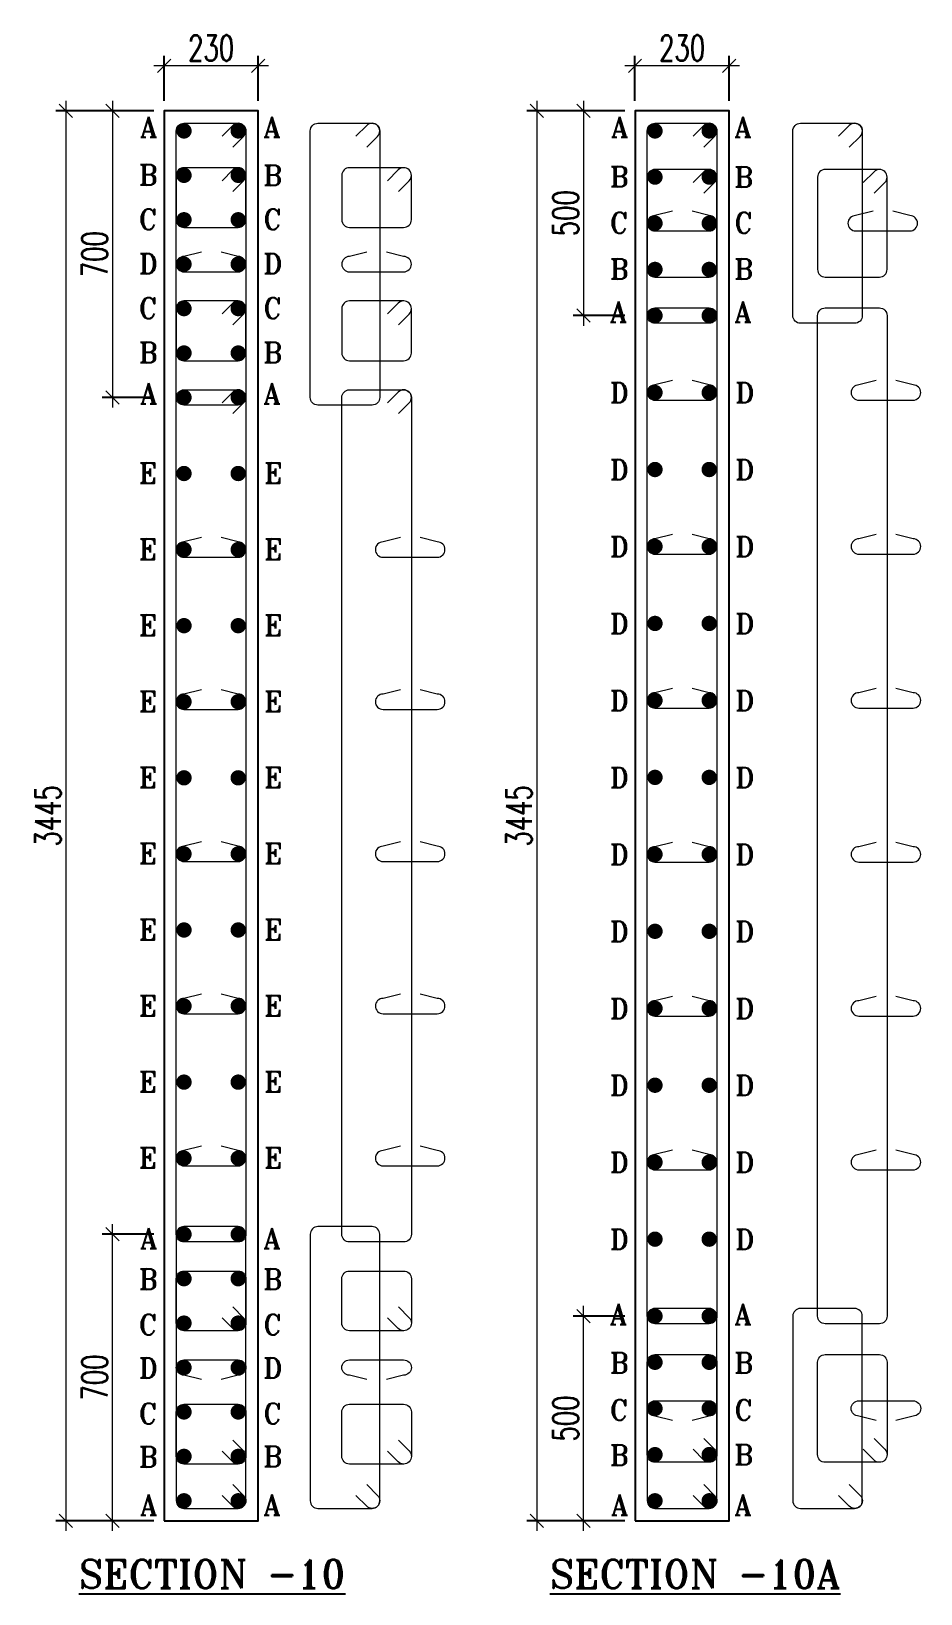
# Model space of a CAD drawing. Header units: millimetres. Extents: x 1363246 to 1691641, y -112430 to 78417.
# Drawn here: x 1575563 to 1584257, y -112410 to -97137 of the extents above; entities that cross this region are included whole.
import ezdxf

# ---------------------------------------------------------------- set-up
doc = ezdxf.new("R2010")
doc.units = ezdxf.units.MM
doc.header["$LTSCALE"] = 500
doc.header["$MEASUREMENT"] = 0
doc.header["$PDMODE"] = 34
doc.layers.get('Defpoints').update_dxf_attribs({"lineweight": 0})
doc.layers.add('DIAMENTION', color=1, linetype='Continuous', lineweight=0)
doc.layers.add('STEEL', color=7, linetype='Continuous', lineweight=20)
for name, color, linetype in [('Reinf', 4, 'Continuous'), ('S-TEXT', 3, 'Continuous'), ('TOWER AREA COLUMN.', 6, 'Continuous')]:
    doc.layers.add(name, color=color, linetype=linetype)
doc.styles.add('2MM', font='romans.shx', dxfattribs={"width": 0.7})
doc.styles.add('ROMANT', font='romant__.ttf', dxfattribs={"width": 0.9, "height": 600})
doc.dimstyles.new('SHUIB', dxfattribs={"dimtxt": 200, "dimasz": 180, "dimexe": 100, "dimexo": 250, "dimgap": 50, "dimtad": 2, "dimdec": 0, "dimzin": 1, "dimdsep": 46, "dimtxsty": '2MM', "dimblk": 'OBLIQUE', "dimcen": 0, "dimdle": 100, "dimclrd": 1, "dimclre": 1, "dimclrt": 3, "dimadec": 0, "dimazin": 0, "dimtfac": 1, "dimtdec": 0, "dimtix": 1, "dimtmove": 2, "dimatfit": 3, "dimfxl": 0, "dimtolj": 1, "dimlwd": -1, "dimarcsym": 0})

# ---------------------------------------------------------------- blocks, each defined once
blk = doc.blocks.new('_Oblique')
at = {"color": 0, "linetype": 'ByBlock', "lineweight": -2}
blk.add_line((-0.5, -0.5), (0.5, 0.5), dxfattribs=at)
blk = doc.blocks.new('*D139')
at = {"layer": 'Defpoints', "color": 0, "ltscale": 100, "transparency": 16777216}
for p in [(1576861, -97476), (1576861, -97916), (1577781, -97916)]:
    blk.add_point(p, dxfattribs=at)
at = {"layer": 'DIAMENTION', "color": 1, "lineweight": -2, "ltscale": 100, "transparency": 16777216}
for p, q in [((1576861, -97816), (1576861, -97376)), ((1577781, -97816), (1577781, -97376))]:
    blk.add_line(p, q, dxfattribs=at)
at = {"layer": 'DIAMENTION', "color": 1, "ltscale": 100, "transparency": 16777216}
blk.add_line((1577881, -97476), (1576761, -97476), dxfattribs=at)
at = {"layer": 'DIAMENTION', "color": 1, "ltscale": 100, "transparency": 16777216, "xscale": 130, "yscale": 130, "zscale": 130, "rotation": 180}
blk.add_blockref('_Oblique', (1576861, -97476), dxfattribs=at)
at = {"layer": 'DIAMENTION', "color": 1, "ltscale": 100, "transparency": 16777216, "xscale": 130, "yscale": 130, "zscale": 130}
blk.add_blockref('_Oblique', (1577781, -97476), dxfattribs=at)
at = {"layer": 'DIAMENTION', "color": 3, "ltscale": 100, "transparency": 16777216, "insert": (1577321, -97301), "char_height": 250, "attachment_point": 5, "style": '2MM'}
blk.add_mtext('\\A1;230', dxfattribs=at)
blk = doc.blocks.new('*D140')
at = {"layer": 'Defpoints', "color": 0, "ltscale": 100, "transparency": 16777216}
for p in [(1576861, -97916), (1575902, -111696), (1576861, -111696)]:
    blk.add_point(p, dxfattribs=at)
at = {"layer": 'DIAMENTION', "color": 1, "ltscale": 100, "transparency": 16777216}
blk.add_line((1575902, -97816), (1575902, -111796), dxfattribs=at)
at = {"layer": 'DIAMENTION', "color": 1, "lineweight": -2, "ltscale": 100, "transparency": 16777216}
for p, q in [((1576761, -97916), (1575802, -97916)), ((1576761, -111696), (1575802, -111696))]:
    blk.add_line(p, q, dxfattribs=at)
at = {"layer": 'DIAMENTION', "color": 1, "ltscale": 100, "transparency": 16777216, "xscale": 130, "yscale": 130, "zscale": 130}
for p, rotation in [((1575902, -97916), 90), ((1575902, -111696), 270)]:
    blk.add_blockref('_Oblique', p, dxfattribs=dict(at, rotation=rotation))
at = {"layer": 'DIAMENTION', "color": 3, "ltscale": 100, "transparency": 16777216, "insert": (1575727, -104806), "char_height": 250, "attachment_point": 5, "rotation": 90, "style": '2MM'}
blk.add_mtext('\\A1;3445', dxfattribs=at)
blk = doc.blocks.new('*D194')
at = {"layer": 'Defpoints', "color": 0, "ltscale": 100, "transparency": 16777216}
for p in [(1576861, -97916), (1576357, -100716), (1576861, -100716)]:
    blk.add_point(p, dxfattribs=at)
at = {"layer": 'DIAMENTION', "color": 1, "ltscale": 100, "transparency": 16777216}
blk.add_line((1576357, -97816), (1576357, -100816), dxfattribs=at)
at = {"layer": 'DIAMENTION', "color": 1, "lineweight": -2, "ltscale": 100, "transparency": 16777216}
for p, q in [((1576761, -97916), (1576257, -97916)), ((1576761, -100716), (1576257, -100716))]:
    blk.add_line(p, q, dxfattribs=at)
at = {"layer": 'DIAMENTION', "color": 1, "ltscale": 100, "transparency": 16777216, "xscale": 130, "yscale": 130, "zscale": 130}
for p, rotation in [((1576357, -97916), 90), ((1576357, -100716), 270)]:
    blk.add_blockref('_Oblique', p, dxfattribs=dict(at, rotation=rotation))
at = {"layer": 'DIAMENTION', "color": 3, "ltscale": 100, "transparency": 16777216, "insert": (1576182, -99316), "char_height": 250, "attachment_point": 5, "rotation": 90, "style": '2MM'}
blk.add_mtext('\\A1;700', dxfattribs=at)
blk = doc.blocks.new('*D196')
at = {"layer": 'Defpoints', "color": 0, "ltscale": 100, "transparency": 16777216}
for p in [(1581464, -97476), (1581464, -97916), (1582384, -97916)]:
    blk.add_point(p, dxfattribs=at)
at = {"layer": 'DIAMENTION', "color": 1, "lineweight": -2, "ltscale": 100, "transparency": 16777216}
for p, q in [((1581464, -97816), (1581464, -97376)), ((1582384, -97816), (1582384, -97376))]:
    blk.add_line(p, q, dxfattribs=at)
at = {"layer": 'DIAMENTION', "color": 1, "ltscale": 100, "transparency": 16777216}
blk.add_line((1582484, -97476), (1581364, -97476), dxfattribs=at)
at = {"layer": 'DIAMENTION', "color": 1, "ltscale": 100, "transparency": 16777216, "xscale": 130, "yscale": 130, "zscale": 130, "rotation": 180}
blk.add_blockref('_Oblique', (1581464, -97476), dxfattribs=at)
at = {"layer": 'DIAMENTION', "color": 1, "ltscale": 100, "transparency": 16777216, "xscale": 130, "yscale": 130, "zscale": 130}
blk.add_blockref('_Oblique', (1582384, -97476), dxfattribs=at)
at = {"layer": 'DIAMENTION', "color": 3, "ltscale": 100, "transparency": 16777216, "insert": (1581924, -97301), "char_height": 250, "attachment_point": 5, "style": '2MM'}
blk.add_mtext('\\A1;230', dxfattribs=at)
blk = doc.blocks.new('*D197')
at = {"layer": 'Defpoints', "color": 0, "ltscale": 100, "transparency": 16777216}
for p in [(1581464, -97916), (1580506, -111696), (1581464, -111696)]:
    blk.add_point(p, dxfattribs=at)
at = {"layer": 'DIAMENTION', "color": 1, "ltscale": 100, "transparency": 16777216}
blk.add_line((1580506, -97816), (1580506, -111796), dxfattribs=at)
at = {"layer": 'DIAMENTION', "color": 1, "lineweight": -2, "ltscale": 100, "transparency": 16777216}
for p, q in [((1581364, -97916), (1580406, -97916)), ((1581364, -111696), (1580406, -111696))]:
    blk.add_line(p, q, dxfattribs=at)
at = {"layer": 'DIAMENTION', "color": 1, "ltscale": 100, "transparency": 16777216, "xscale": 130, "yscale": 130, "zscale": 130}
for p, rotation in [((1580506, -97916), 90), ((1580506, -111696), 270)]:
    blk.add_blockref('_Oblique', p, dxfattribs=dict(at, rotation=rotation))
at = {"layer": 'DIAMENTION', "color": 3, "ltscale": 100, "transparency": 16777216, "insert": (1580331, -104806), "char_height": 250, "attachment_point": 5, "rotation": 90, "style": '2MM'}
blk.add_mtext('\\A1;3445', dxfattribs=at)
blk = doc.blocks.new('*D195')
at = {"layer": 'Defpoints', "color": 0, "ltscale": 100, "transparency": 16777216}
for p in [(1581464, -97916), (1580961, -99916), (1581464, -99916)]:
    blk.add_point(p, dxfattribs=at)
at = {"layer": 'DIAMENTION', "color": 1, "ltscale": 100, "transparency": 16777216}
blk.add_line((1580961, -97816), (1580961, -100016), dxfattribs=at)
at = {"layer": 'DIAMENTION', "color": 1, "lineweight": -2, "ltscale": 100, "transparency": 16777216}
for p, q in [((1581364, -97916), (1580861, -97916)), ((1581364, -99916), (1580861, -99916))]:
    blk.add_line(p, q, dxfattribs=at)
at = {"layer": 'DIAMENTION', "color": 1, "ltscale": 100, "transparency": 16777216, "xscale": 130, "yscale": 130, "zscale": 130}
for p, rotation in [((1580961, -97916), 90), ((1580961, -99916), 270)]:
    blk.add_blockref('_Oblique', p, dxfattribs=dict(at, rotation=rotation))
at = {"layer": 'DIAMENTION', "color": 3, "ltscale": 100, "transparency": 16777216, "insert": (1580786, -98916), "char_height": 250, "attachment_point": 5, "rotation": 90, "style": '2MM'}
blk.add_mtext('\\A1;500', dxfattribs=at)
blk = doc.blocks.new('*D222')
at = {"layer": 'Defpoints', "color": 0, "ltscale": 100, "transparency": 16777216}
for p in [(1576357, -108896), (1576861, -108896), (1576861, -111696)]:
    blk.add_point(p, dxfattribs=at)
at = {"layer": 'DIAMENTION', "color": 1, "ltscale": 100, "transparency": 16777216}
blk.add_line((1576357, -111796), (1576357, -108796), dxfattribs=at)
at = {"layer": 'DIAMENTION', "color": 1, "lineweight": -2, "ltscale": 100, "transparency": 16777216}
for p, q in [((1576761, -108896), (1576257, -108896)), ((1576761, -111696), (1576257, -111696))]:
    blk.add_line(p, q, dxfattribs=at)
at = {"layer": 'DIAMENTION', "color": 1, "ltscale": 100, "transparency": 16777216, "xscale": 130, "yscale": 130, "zscale": 130}
for p, rotation in [((1576357, -108896), 90), ((1576357, -111696), 270)]:
    blk.add_blockref('_Oblique', p, dxfattribs=dict(at, rotation=rotation))
at = {"layer": 'DIAMENTION', "color": 3, "ltscale": 100, "transparency": 16777216, "insert": (1576182, -110296), "char_height": 250, "attachment_point": 5, "rotation": 90, "style": '2MM'}
blk.add_mtext('\\A1;700', dxfattribs=at)
blk = doc.blocks.new('*D223')
at = {"layer": 'Defpoints', "color": 0, "ltscale": 100, "transparency": 16777216}
for p in [(1580961, -109696), (1581464, -109696), (1581464, -111696)]:
    blk.add_point(p, dxfattribs=at)
at = {"layer": 'DIAMENTION', "color": 1, "ltscale": 100, "transparency": 16777216}
blk.add_line((1580961, -111796), (1580961, -109596), dxfattribs=at)
at = {"layer": 'DIAMENTION', "color": 1, "lineweight": -2, "ltscale": 100, "transparency": 16777216}
for p, q in [((1581364, -109696), (1580861, -109696)), ((1581364, -111696), (1580861, -111696))]:
    blk.add_line(p, q, dxfattribs=at)
at = {"layer": 'DIAMENTION', "color": 1, "ltscale": 100, "transparency": 16777216, "xscale": 130, "yscale": 130, "zscale": 130}
for p, rotation in [((1580961, -109696), 90), ((1580961, -111696), 270)]:
    blk.add_blockref('_Oblique', p, dxfattribs=dict(at, rotation=rotation))
at = {"layer": 'DIAMENTION', "color": 3, "ltscale": 100, "transparency": 16777216, "insert": (1580786, -110696), "char_height": 250, "attachment_point": 5, "rotation": 90, "style": '2MM'}
blk.add_mtext('\\A1;500', dxfattribs=at)

msp = doc.modelspace()

# ---------------------------------------------------------------- linework, layer by layer
at = {"layer": 'Reinf', "color": 4, "linetype": 'ByBlock', "const_width": 75}
for points in [[(1577055.9, -98148.6, -1), (1577055.9, -98073.6, -1)], [(1577585.9, -98148.6, 1), (1577585.9, -98073.6, 1)], [(1581659.5, -98148.6, -1), (1581659.5, -98073.6, -1)], [(1582189.5, -98148.6, 1), (1582189.5, -98073.6, 1)], [(1577055.9, -98582.7, -1), (1577055.9, -98507.7, -1)], [(1577585.9, -98582.7, 1), (1577585.9, -98507.7, 1)], [(1581659.5, -98599.8, -1), (1581659.5, -98524.8, -1)], [(1582189.5, -98599.8, 1), (1582189.5, -98524.8, 1)], [(1577055.9, -99016.9, -1), (1577055.9, -98941.9, -1)], [(1577585.9, -99016.9, 1), (1577585.9, -98941.9, 1)], [(1581659.5, -99051.1, -1), (1581659.5, -98976.1, -1)], [(1582189.5, -99051.1, 1), (1582189.5, -98976.1, 1)], [(1577055.9, -99451.1, -1), (1577055.9, -99376.1, -1)], [(1577585.9, -99451.1, 1), (1577585.9, -99376.1, 1)], [(1581659.5, -99502.3, -1), (1581659.5, -99427.3, -1)], [(1582189.5, -99502.3, 1), (1582189.5, -99427.3, 1)], [(1577055.9, -99885.2, -1), (1577055.9, -99810.2, -1)], [(1577585.9, -99885.2, 1), (1577585.9, -99810.2, 1)], [(1581659.5, -99953.6, -1), (1581659.5, -99878.6, -1)], [(1582189.5, -99953.6, 1), (1582189.5, -99878.6, 1)], [(1577055.9, -100319.4, -1), (1577055.9, -100244.4, -1)], [(1577585.9, -100319.4, 1), (1577585.9, -100244.4, 1)], [(1577055.9, -100753.6, -1), (1577055.9, -100678.6, -1)], [(1577585.9, -100753.6, 1), (1577585.9, -100678.6, 1)], [(1581659.5, -100705.9, -1), (1581659.5, -100630.9, -1)], [(1582189.5, -100705.9, 1), (1582189.5, -100630.9, 1)], [(1577055.9, -101497.2, -1), (1577055.9, -101422.2, -1)], [(1577585.9, -101497.2, 1), (1577585.9, -101422.2, 1)], [(1581659.5, -101458.2, -1), (1581659.5, -101383.2, -1)], [(1582189.5, -101458.2, 1), (1582189.5, -101383.2, 1)], [(1577055.9, -102240.8, -1), (1577055.9, -102165.8, -1)], [(1577585.9, -102240.8, 1), (1577585.9, -102165.8, 1)], [(1581659.5, -102210.5, -1), (1581659.5, -102135.5, -1)], [(1582189.5, -102210.5, 1), (1582189.5, -102135.5, 1)], [(1577055.9, -102984.5, -1), (1577055.9, -102909.5, -1)], [(1577585.9, -102984.5, 1), (1577585.9, -102909.5, 1)], [(1581659.5, -102962.8, -1), (1581659.5, -102887.8, -1)], [(1582189.5, -102962.8, 1), (1582189.5, -102887.8, 1)], [(1577055.9, -103728.1, -1), (1577055.9, -103653.1, -1)], [(1577585.9, -103728.1, 1), (1577585.9, -103653.1, 1)], [(1581659.5, -103715.1, -1), (1581659.5, -103640.1, -1)], [(1582189.5, -103715.1, 1), (1582189.5, -103640.1, 1)], [(1577055.9, -104471.8, -1), (1577055.9, -104396.8, -1)], [(1577585.9, -104471.8, 1), (1577585.9, -104396.8, 1)], [(1581659.5, -104467.4, -1), (1581659.5, -104392.4, -1)], [(1582189.5, -104467.4, 1), (1582189.5, -104392.4, 1)], [(1577055.9, -105215.4, -1), (1577055.9, -105140.4, -1)], [(1577585.9, -105215.4, 1), (1577585.9, -105140.4, 1)], [(1581659.5, -105219.7, -1), (1581659.5, -105144.7, -1)], [(1582189.5, -105219.7, 1), (1582189.5, -105144.7, 1)], [(1577055.9, -105959, -1), (1577055.9, -105884, -1)], [(1577585.9, -105959, 1), (1577585.9, -105884, 1)], [(1581659.5, -105972, -1), (1581659.5, -105897, -1)], [(1582189.5, -105972, 1), (1582189.5, -105897, 1)], [(1577055.9, -106702.7, -1), (1577055.9, -106627.7, -1)], [(1577585.9, -106702.7, 1), (1577585.9, -106627.7, 1)], [(1581659.5, -106725.6, -1), (1581659.5, -106650.6, -1)], [(1582189.5, -106725.6, 1), (1582189.5, -106650.6, 1)], [(1577055.9, -107446.3, -1), (1577055.9, -107371.3, -1)], [(1577585.9, -107446.3, 1), (1577585.9, -107371.3, 1)], [(1581659.5, -107476.7, -1), (1581659.5, -107401.7, -1)], [(1582189.5, -107476.7, 1), (1582189.5, -107401.7, 1)], [(1577055.9, -108189.9, -1), (1577055.9, -108114.9, -1)], [(1577585.9, -108189.9, 1), (1577585.9, -108114.9, 1)], [(1581659.5, -108229, -1), (1581659.5, -108154, -1)], [(1582189.5, -108229, 1), (1582189.5, -108154, 1)], [(1577055.9, -108858.6, 1), (1577055.9, -108933.6, 1)], [(1577585.9, -108858.6, -1), (1577585.9, -108933.6, -1)], [(1581659.5, -108981.3, -1), (1581659.5, -108906.3, -1)], [(1582189.5, -108981.3, 1), (1582189.5, -108906.3, 1)], [(1577055.9, -109292.7, 1), (1577055.9, -109367.7, 1)], [(1577585.9, -109292.7, -1), (1577585.9, -109367.7, -1)], [(1581659.5, -109658.6, 1), (1581659.5, -109733.6, 1)], [(1582189.5, -109658.6, -1), (1582189.5, -109733.6, -1)], [(1577055.9, -109726.9, 1), (1577055.9, -109801.9, 1)], [(1577585.9, -109726.9, -1), (1577585.9, -109801.9, -1)], [(1581659.5, -110109.8, 1), (1581659.5, -110184.8, 1)], [(1582189.5, -110109.8, -1), (1582189.5, -110184.8, -1)], [(1577055.9, -110161.1, 1), (1577055.9, -110236.1, 1)], [(1577585.9, -110161.1, -1), (1577585.9, -110236.1, -1)], [(1577055.9, -110595.2, 1), (1577055.9, -110670.2, 1)], [(1577585.9, -110595.2, -1), (1577585.9, -110670.2, -1)], [(1581659.5, -110561.1, 1), (1581659.5, -110636.1, 1)], [(1582189.5, -110561.1, -1), (1582189.5, -110636.1, -1)], [(1577055.9, -111029.4, 1), (1577055.9, -111104.4, 1)], [(1577585.9, -111029.4, -1), (1577585.9, -111104.4, -1)], [(1581659.5, -111012.3, 1), (1581659.5, -111087.3, 1)], [(1582189.5, -111012.3, -1), (1582189.5, -111087.3, -1)], [(1577055.9, -111463.6, 1), (1577055.9, -111538.6, 1)], [(1577585.9, -111463.6, -1), (1577585.9, -111538.6, -1)], [(1581659.5, -111463.6, 1), (1581659.5, -111538.6, 1)], [(1582189.5, -111463.6, -1), (1582189.5, -111538.6, -1)]]:
    msp.add_lwpolyline(points, format="xyb", close=True, dxfattribs=at)
at = {"layer": 'STEEL', "color": 4, "linetype": 'ByBlock'}
for points in [[(1577055.9, -98036.1), (1577585.9, -98036.1, -0.4142136), (1577660.9, -98111.1), (1577660.9, -100716.1, -0.4142136), (1577585.9, -100791.1), (1577055.9, -100791.1, -0.4142136), (1576980.9, -100716.1), (1576980.9, -98111.1, -0.4142136)], [(1578364.7, -98036.1), (1578894.7, -98036.1, -0.4142136), (1578969.7, -98111.1), (1578969.7, -100716.1, -0.4142136), (1578894.7, -100791.1), (1578364.7, -100791.1, -0.4142136), (1578289.7, -100716.1), (1578289.7, -98111.1, -0.4142136)], [(1581659.5, -98036.1), (1582189.5, -98036.1, -0.4142136), (1582264.5, -98111.1), (1582264.5, -99916.1, -0.4142136), (1582189.5, -99991.1), (1581659.5, -99991.1, -0.4142136), (1581584.5, -99916.1), (1581584.5, -98111.1, -0.4142136)], [(1583081, -98036.1), (1583611, -98036.1, -0.4142136), (1583686, -98111.1), (1583686, -99916.1, -0.4142136), (1583611, -99991.1), (1583081, -99991.1, -0.4142136), (1583006, -99916.1), (1583006, -98111.1, -0.4142136)], [(1577055.9, -99054.4), (1577585.9, -99054.4, 0.4142136), (1577660.9, -98979.4), (1577660.9, -98545.2, 0.4142136), (1577585.9, -98470.2), (1577055.9, -98470.2, 0.4142136), (1576980.9, -98545.2), (1576980.9, -98979.4, 0.4142136)], [(1578673, -99054.4), (1579203, -99054.4, 0.4142136), (1579278, -98979.4), (1579278, -98545.2, 0.4142136), (1579203, -98470.2), (1578673, -98470.2, 0.4142136), (1578598, -98545.2), (1578598, -98979.4, 0.4142136)], [(1581659.5, -99539.8), (1582189.5, -99539.8, 0.4142136), (1582264.5, -99464.8), (1582264.5, -98562.3, 0.4142136), (1582189.5, -98487.3), (1581659.5, -98487.3, 0.4142136), (1581584.5, -98562.3), (1581584.5, -99464.8, 0.4142136)], [(1583323.3, -99539.8), (1583853.3, -99539.8, 0.4142136), (1583928.3, -99464.8), (1583928.3, -98562.3, 0.4142136), (1583853.3, -98487.3), (1583323.3, -98487.3, 0.4142136), (1583248.3, -98562.3), (1583248.3, -99464.8, 0.4142136)], [(1577055.9, -100356.9), (1577585.9, -100356.9, 0.4142136), (1577660.9, -100281.9), (1577660.9, -99847.7, 0.4142136), (1577585.9, -99772.7), (1577055.9, -99772.7, 0.4142136), (1576980.9, -99847.7), (1576980.9, -100281.9, 0.4142136)], [(1578673, -100356.9), (1579203, -100356.9, 0.4142136), (1579278, -100281.9), (1579278, -99847.7, 0.4142136), (1579203, -99772.7), (1578673, -99772.7, 0.4142136), (1578598, -99847.7), (1578598, -100281.9, 0.4142136)], [(1581659.5, -99841.1), (1582189.5, -99841.1, -0.4142136), (1582264.5, -99916.1), (1582264.5, -109696.1, -0.4142136), (1582189.5, -109771.1), (1581659.5, -109771.1, -0.4142136), (1581584.5, -109696.1), (1581584.5, -99916.1, -0.4142136)], [(1583323.3, -99841.1), (1583853.3, -99841.1, -0.4142136), (1583928.3, -99916.1), (1583928.3, -109696.1, -0.4142136), (1583853.3, -109771.1), (1583323.3, -109771.1, -0.4142136), (1583248.3, -109696.1), (1583248.3, -99916.1, -0.4142136)], [(1577055.9, -100641.1), (1577585.9, -100641.1, -0.4142136), (1577660.9, -100716.1), (1577660.9, -108896.1, -0.4142136), (1577585.9, -108971.1), (1577055.9, -108971.1, -0.4142136), (1576980.9, -108896.1), (1576980.9, -100716.1, -0.4142136)], [(1578673, -100641.1), (1579203, -100641.1, -0.4142136), (1579278, -100716.1), (1579278, -108896.1, -0.4142136), (1579203, -108971.1), (1578673, -108971.1, -0.4142136), (1578598, -108896.1), (1578598, -100716.1, -0.4142136)], [(1577055.9, -111576.1), (1577585.9, -111576.1, 0.4142136), (1577660.9, -111501.1), (1577660.9, -108896.1, 0.4142136), (1577585.9, -108821.1), (1577055.9, -108821.1, 0.4142136), (1576980.9, -108896.1), (1576980.9, -111501.1, 0.4142136)], [(1578364.7, -111576.1), (1578894.7, -111576.1, 0.4142136), (1578969.7, -111501.1), (1578969.7, -108896.1, 0.4142136), (1578894.7, -108821.1), (1578364.7, -108821.1, 0.4142136), (1578289.7, -108896.1), (1578289.7, -111501.1, 0.4142136)], [(1577055.9, -109255.2), (1577585.9, -109255.2, -0.4142136), (1577660.9, -109330.2), (1577660.9, -109764.4, -0.4142136), (1577585.9, -109839.4), (1577055.9, -109839.4, -0.4142136), (1576980.9, -109764.4), (1576980.9, -109330.2, -0.4142136)], [(1578673, -109255.2), (1579203, -109255.2, -0.4142136), (1579278, -109330.2), (1579278, -109764.4, -0.4142136), (1579203, -109839.4), (1578673, -109839.4, -0.4142136), (1578598, -109764.4), (1578598, -109330.2, -0.4142136)], [(1581659.5, -111576.1), (1582189.5, -111576.1, 0.4142136), (1582264.5, -111501.1), (1582264.5, -109696.1, 0.4142136), (1582189.5, -109621.1), (1581659.5, -109621.1, 0.4142136), (1581584.5, -109696.1), (1581584.5, -111501.1, 0.4142136)], [(1583081, -111576.1), (1583611, -111576.1, 0.4142136), (1583686, -111501.1), (1583686, -109696.1, 0.4142136), (1583611, -109621.1), (1583081, -109621.1, 0.4142136), (1583006, -109696.1), (1583006, -111501.1, 0.4142136)], [(1581659.5, -110072.3), (1582189.5, -110072.3, -0.4142136), (1582264.5, -110147.3), (1582264.5, -111049.8, -0.4142136), (1582189.5, -111124.8), (1581659.5, -111124.8, -0.4142136), (1581584.5, -111049.8), (1581584.5, -110147.3, -0.4142136)], [(1583323.3, -110072.3), (1583853.3, -110072.3, -0.4142136), (1583928.3, -110147.3), (1583928.3, -111049.8, -0.4142136), (1583853.3, -111124.8), (1583323.3, -111124.8, -0.4142136), (1583248.3, -111049.8), (1583248.3, -110147.3, -0.4142136)], [(1577055.9, -110557.7), (1577585.9, -110557.7, -0.4142136), (1577660.9, -110632.7), (1577660.9, -111066.9, -0.4142136), (1577585.9, -111141.9), (1577055.9, -111141.9, -0.4142136), (1576980.9, -111066.9), (1576980.9, -110632.7, -0.4142136)], [(1578673, -110557.7), (1579203, -110557.7, -0.4142136), (1579278, -110632.7), (1579278, -111066.9, -0.4142136), (1579203, -111141.9), (1578673, -111141.9, -0.4142136), (1578598, -111066.9), (1578598, -110632.7, -0.4142136)]]:
    msp.add_lwpolyline(points, format="xyb", close=True, dxfattribs=at)
for points in [[(1577533.8, -98269.3), (1577639.1, -98164.1, 0.4142136), (1577639.1, -98058), (1577639.1, -98058, 0.4142136), (1577533, -98058), (1577427.8, -98163.3)], [(1578842.6, -98269.3), (1578947.8, -98164.1, 0.4142136), (1578947.8, -98058), (1578947.8, -98058, 0.4142136), (1578841.8, -98058), (1578736.6, -98163.3)], [(1582137.4, -98269.3), (1582242.6, -98164.1, 0.4142136), (1582242.6, -98058), (1582242.6, -98058, 0.4142136), (1582136.6, -98058), (1582031.4, -98163.3)], [(1583558.9, -98269.3), (1583664.1, -98164.1, 0.4142136), (1583664.1, -98058), (1583664.1, -98058, 0.4142136), (1583558.1, -98058), (1583452.9, -98163.3)], [(1577533.8, -98703.5), (1577639.1, -98598.3, 0.4142136), (1577639.1, -98492.2), (1577639.1, -98492.2, 0.4142136), (1577533, -98492.2), (1577427.8, -98597.4)], [(1579150.9, -98703.5), (1579256.1, -98598.3, 0.4142136), (1579256.1, -98492.2), (1579256.1, -98492.2, 0.4142136), (1579150.1, -98492.2), (1579044.9, -98597.4)], [(1582137.4, -98720.6), (1582242.6, -98615.4, 0.4142136), (1582242.6, -98509.3), (1582242.6, -98509.3, 0.4142136), (1582136.6, -98509.3), (1582031.4, -98614.5)], [(1583801.2, -98720.6), (1583906.4, -98615.4, 0.4142136), (1583906.4, -98509.3), (1583906.4, -98509.3, 0.4142136), (1583800.4, -98509.3), (1583695.2, -98614.5)], [(1581829.8, -98896.4), (1581659.5, -98938.6, 0.4142136), (1581584.5, -99013.6), (1581584.5, -99013.6, 0.4142136), (1581659.5, -99088.6), (1582189.5, -99088.6, 0.4142136), (1582264.5, -99013.6), (1582264.5, -99013.6, 0.4142136), (1582189.5, -98938.6), (1582022.2, -98896.4)], [(1583790.8, -98896.4), (1583620.5, -98938.6, 0.4142136), (1583545.5, -99013.6), (1583545.5, -99013.6, 0.4142136), (1583620.5, -99088.6), (1584150.5, -99088.6, 0.4142136), (1584225.5, -99013.6), (1584225.5, -99013.6, 0.4142136), (1584150.5, -98938.6), (1583983.2, -98896.4)], [(1577226.2, -99296.4), (1577055.9, -99338.6, 0.4142136), (1576980.9, -99413.6), (1576980.9, -99413.6, 0.4142136), (1577055.9, -99488.6), (1577585.9, -99488.6, 0.4142136), (1577660.9, -99413.6), (1577660.9, -99413.6, 0.4142136), (1577585.9, -99338.6), (1577418.6, -99296.4)], [(1578843.2, -99296.4), (1578673, -99338.6, 0.4142136), (1578598, -99413.6), (1578598, -99413.6, 0.4142136), (1578673, -99488.6), (1579203, -99488.6, 0.4142136), (1579278, -99413.6), (1579278, -99413.6, 0.4142136), (1579203, -99338.6), (1579035.7, -99296.4)], [(1577533.8, -100006), (1577639.1, -99900.8, 0.4142136), (1577639.1, -99794.7), (1577639.1, -99794.7, 0.4142136), (1577533, -99794.7), (1577427.8, -99899.9)], [(1579150.9, -100006), (1579256.1, -99900.8, 0.4142136), (1579256.1, -99794.7), (1579256.1, -99794.7, 0.4142136), (1579150.1, -99794.7), (1579044.9, -99899.9)], [(1577533.8, -100874.3), (1577639.1, -100769.1, 0.4142136), (1577639.1, -100663), (1577639.1, -100663, 0.4142136), (1577533, -100663), (1577427.8, -100768.3)], [(1579150.9, -100874.3), (1579256.1, -100769.1, 0.4142136), (1579256.1, -100663), (1579256.1, -100663, 0.4142136), (1579150.1, -100663), (1579044.9, -100768.3)], [(1581829.8, -100551.2), (1581659.5, -100593.4, 0.4142136), (1581584.5, -100668.4), (1581584.5, -100668.4, 0.4142136), (1581659.5, -100743.4), (1582189.5, -100743.4, 0.4142136), (1582264.5, -100668.4), (1582264.5, -100668.4, 0.4142136), (1582189.5, -100593.4), (1582022.2, -100551.2)], [(1583822.3, -100551.2), (1583652, -100593.4, 0.4142136), (1583577, -100668.4), (1583577, -100668.4, 0.4142136), (1583652, -100743.4), (1584182, -100743.4, 0.4142136), (1584257, -100668.4), (1584257, -100668.4, 0.4142136), (1584182, -100593.4), (1584014.7, -100551.2)], [(1577226.2, -102086.1), (1577055.9, -102128.3, 0.4142136), (1576980.9, -102203.3), (1576980.9, -102203.3, 0.4142136), (1577055.9, -102278.3), (1577585.9, -102278.3, 0.4142136), (1577660.9, -102203.3), (1577660.9, -102203.3, 0.4142136), (1577585.9, -102128.3), (1577418.6, -102086.1)], [(1579172, -102086.1), (1579001.7, -102128.3, 0.4142136), (1578926.7, -102203.3), (1578926.7, -102203.3, 0.4142136), (1579001.7, -102278.3), (1579531.7, -102278.3, 0.4142136), (1579606.7, -102203.3), (1579606.7, -102203.3, 0.4142136), (1579531.7, -102128.3), (1579364.4, -102086.1)], [(1581829.8, -102055.8), (1581659.5, -102098, 0.4142136), (1581584.5, -102173), (1581584.5, -102173, 0.4142136), (1581659.5, -102248), (1582189.5, -102248, 0.4142136), (1582264.5, -102173), (1582264.5, -102173, 0.4142136), (1582189.5, -102098), (1582022.2, -102055.8)], [(1583822.3, -102055.8), (1583652, -102098, 0.4142136), (1583577, -102173), (1583577, -102173, 0.4142136), (1583652, -102248), (1584182, -102248, 0.4142136), (1584257, -102173), (1584257, -102173, 0.4142136), (1584182, -102098), (1584014.7, -102055.8)], [(1577226.2, -103573.4), (1577055.9, -103615.6, 0.4142136), (1576980.9, -103690.6), (1576980.9, -103690.6, 0.4142136), (1577055.9, -103765.6), (1577585.9, -103765.6, 0.4142136), (1577660.9, -103690.6), (1577660.9, -103690.6, 0.4142136), (1577585.9, -103615.6), (1577418.6, -103573.4)], [(1579172, -103573.4), (1579001.7, -103615.6, 0.4142136), (1578926.7, -103690.6), (1578926.7, -103690.6, 0.4142136), (1579001.7, -103765.6), (1579531.7, -103765.6, 0.4142136), (1579606.7, -103690.6), (1579606.7, -103690.6, 0.4142136), (1579531.7, -103615.6), (1579364.4, -103573.4)], [(1581829.8, -103560.4), (1581659.5, -103602.6, 0.4142136), (1581584.5, -103677.6), (1581584.5, -103677.6, 0.4142136), (1581659.5, -103752.6), (1582189.5, -103752.6, 0.4142136), (1582264.5, -103677.6), (1582264.5, -103677.6, 0.4142136), (1582189.5, -103602.6), (1582022.2, -103560.4)], [(1583822.3, -103560.4), (1583652, -103602.6, 0.4142136), (1583577, -103677.6), (1583577, -103677.6, 0.4142136), (1583652, -103752.6), (1584182, -103752.6, 0.4142136), (1584257, -103677.6), (1584257, -103677.6, 0.4142136), (1584182, -103602.6), (1584014.7, -103560.4)], [(1577226.2, -105060.7), (1577055.9, -105102.9, 0.4142136), (1576980.9, -105177.9), (1576980.9, -105177.9, 0.4142136), (1577055.9, -105252.9), (1577585.9, -105252.9, 0.4142136), (1577660.9, -105177.9), (1577660.9, -105177.9, 0.4142136), (1577585.9, -105102.9), (1577418.6, -105060.7)], [(1579172, -105060.7), (1579001.7, -105102.9, 0.4142136), (1578926.7, -105177.9), (1578926.7, -105177.9, 0.4142136), (1579001.7, -105252.9), (1579531.7, -105252.9, 0.4142136), (1579606.7, -105177.9), (1579606.7, -105177.9, 0.4142136), (1579531.7, -105102.9), (1579364.4, -105060.7)], [(1581829.8, -105065), (1581659.5, -105107.2, 0.4142136), (1581584.5, -105182.2), (1581584.5, -105182.2, 0.4142136), (1581659.5, -105257.2), (1582189.5, -105257.2, 0.4142136), (1582264.5, -105182.2), (1582264.5, -105182.2, 0.4142136), (1582189.5, -105107.2), (1582022.2, -105065)], [(1583822.3, -105065), (1583652, -105107.2, 0.4142136), (1583577, -105182.2), (1583577, -105182.2, 0.4142136), (1583652, -105257.2), (1584182, -105257.2, 0.4142136), (1584257, -105182.2), (1584257, -105182.2, 0.4142136), (1584182, -105107.2), (1584014.7, -105065)], [(1577226.2, -106548), (1577055.9, -106590.2, 0.4142136), (1576980.9, -106665.2), (1576980.9, -106665.2, 0.4142136), (1577055.9, -106740.2), (1577585.9, -106740.2, 0.4142136), (1577660.9, -106665.2), (1577660.9, -106665.2, 0.4142136), (1577585.9, -106590.2), (1577418.6, -106548)], [(1579172, -106548), (1579001.7, -106590.2, 0.4142136), (1578926.7, -106665.2), (1578926.7, -106665.2, 0.4142136), (1579001.7, -106740.2), (1579531.7, -106740.2, 0.4142136), (1579606.7, -106665.2), (1579606.7, -106665.2, 0.4142136), (1579531.7, -106590.2), (1579364.4, -106548)], [(1581829.8, -106570.9), (1581659.5, -106613.1, 0.4142136), (1581584.5, -106688.1), (1581584.5, -106688.1, 0.4142136), (1581659.5, -106763.1), (1582189.5, -106763.1, 0.4142136), (1582264.5, -106688.1), (1582264.5, -106688.1, 0.4142136), (1582189.5, -106613.1), (1582022.2, -106570.9)], [(1583822.3, -106570.9), (1583652, -106613.1, 0.4142136), (1583577, -106688.1), (1583577, -106688.1, 0.4142136), (1583652, -106763.1), (1584182, -106763.1, 0.4142136), (1584257, -106688.1), (1584257, -106688.1, 0.4142136), (1584182, -106613.1), (1584014.7, -106570.9)], [(1577226.2, -108035.2), (1577055.9, -108077.4, 0.4142136), (1576980.9, -108152.4), (1576980.9, -108152.4, 0.4142136), (1577055.9, -108227.4), (1577585.9, -108227.4, 0.4142136), (1577660.9, -108152.4), (1577660.9, -108152.4, 0.4142136), (1577585.9, -108077.4), (1577418.6, -108035.2)], [(1579172, -108035.2), (1579001.7, -108077.4, 0.4142136), (1578926.7, -108152.4), (1578926.7, -108152.4, 0.4142136), (1579001.7, -108227.4), (1579531.7, -108227.4, 0.4142136), (1579606.7, -108152.4), (1579606.7, -108152.4, 0.4142136), (1579531.7, -108077.4), (1579364.4, -108035.2)], [(1581829.8, -108074.2), (1581659.5, -108116.5, 0.4142136), (1581584.5, -108191.5), (1581584.5, -108191.5, 0.4142136), (1581659.5, -108266.5), (1582189.5, -108266.5, 0.4142136), (1582264.5, -108191.5), (1582264.5, -108191.5, 0.4142136), (1582189.5, -108116.5), (1582022.2, -108074.2)], [(1583822.3, -108074.2), (1583652, -108116.5, 0.4142136), (1583577, -108191.5), (1583577, -108191.5, 0.4142136), (1583652, -108266.5), (1584182, -108266.5, 0.4142136), (1584257, -108191.5), (1584257, -108191.5, 0.4142136), (1584182, -108116.5), (1584014.7, -108074.2)], [(1577533.8, -109606.2), (1577639.1, -109711.4, -0.4142136), (1577639.1, -109817.4), (1577639.1, -109817.4, -0.4142136), (1577533, -109817.4), (1577427.8, -109712.2)], [(1579150.9, -109606.2), (1579256.1, -109711.4, -0.4142136), (1579256.1, -109817.4), (1579256.1, -109817.4, -0.4142136), (1579150.1, -109817.4), (1579044.9, -109712.2)], [(1577226.2, -110315.8), (1577055.9, -110273.6, -0.4142136), (1576980.9, -110198.6), (1576980.9, -110198.6, -0.4142136), (1577055.9, -110123.6), (1577585.9, -110123.6, -0.4142136), (1577660.9, -110198.6), (1577660.9, -110198.6, -0.4142136), (1577585.9, -110273.6), (1577418.6, -110315.8)], [(1578843.2, -110315.8), (1578673, -110273.6, -0.4142136), (1578598, -110198.6), (1578598, -110198.6, -0.4142136), (1578673, -110123.6), (1579203, -110123.6, -0.4142136), (1579278, -110198.6), (1579278, -110198.6, -0.4142136), (1579203, -110273.6), (1579035.7, -110315.8)], [(1581829.8, -110715.8), (1581659.5, -110673.6, -0.4142136), (1581584.5, -110598.6), (1581584.5, -110598.6, -0.4142136), (1581659.5, -110523.6), (1582189.5, -110523.6, -0.4142136), (1582264.5, -110598.6), (1582264.5, -110598.6, -0.4142136), (1582189.5, -110673.6), (1582022.2, -110715.8)], [(1583822.3, -110715.8), (1583652, -110673.6, -0.4142136), (1583577, -110598.6), (1583577, -110598.6, -0.4142136), (1583652, -110523.6), (1584182, -110523.6, -0.4142136), (1584257, -110598.6), (1584257, -110598.6, -0.4142136), (1584182, -110673.6), (1584014.7, -110715.8)], [(1577533.8, -110908.7), (1577639.1, -111013.9, -0.4142136), (1577639.1, -111119.9), (1577639.1, -111119.9, -0.4142136), (1577533, -111119.9), (1577427.8, -111014.7)], [(1579150.9, -110908.7), (1579256.1, -111013.9, -0.4142136), (1579256.1, -111119.9), (1579256.1, -111119.9, -0.4142136), (1579150.1, -111119.9), (1579044.9, -111014.7)], [(1582137.4, -110891.6), (1582242.6, -110996.8, -0.4142136), (1582242.6, -111102.9), (1582242.6, -111102.9, -0.4142136), (1582136.6, -111102.9), (1582031.4, -110997.6)], [(1583801.2, -110891.6), (1583906.4, -110996.8, -0.4142136), (1583906.4, -111102.9), (1583906.4, -111102.9, -0.4142136), (1583800.4, -111102.9), (1583695.2, -110997.6)], [(1577533.8, -111342.8), (1577639.1, -111448, -0.4142136), (1577639.1, -111554.1), (1577639.1, -111554.1, -0.4142136), (1577533, -111554.1), (1577427.8, -111448.9)], [(1578842.6, -111342.8), (1578947.8, -111448, -0.4142136), (1578947.8, -111554.1), (1578947.8, -111554.1, -0.4142136), (1578841.8, -111554.1), (1578736.6, -111448.9)], [(1582137.4, -111342.8), (1582242.6, -111448, -0.4142136), (1582242.6, -111554.1), (1582242.6, -111554.1, -0.4142136), (1582136.6, -111554.1), (1582031.4, -111448.9)], [(1583558.9, -111342.8), (1583664.1, -111448, -0.4142136), (1583664.1, -111554.1), (1583664.1, -111554.1, -0.4142136), (1583558.1, -111554.1), (1583452.9, -111448.9)]]:
    msp.add_lwpolyline(points, format="xyb", dxfattribs=at)
at = {"layer": 'TOWER AREA COLUMN.', "color": 3}
for points in [[(1576860.9, -111696.1), (1577780.9, -111696.1), (1577780.9, -97916.1), (1576860.9, -97916.1)], [(1581464.5, -111696.1), (1582384.5, -111696.1), (1582384.5, -97916.1), (1581464.5, -97916.1)]]:
    msp.add_lwpolyline(points, close=True, dxfattribs=at)

# ---------------------------------------------------------------- texts
at = {"layer": 'S-TEXT', "color": 1, "style": 'ROMANT'}
for s, height, p in [('A', 200, (1576624, -98172.3, 0)), ('A', 200, (1577829.7, -98172.3, 0)), ('A', 200, (1581227.6, -98172.3, 0)), ('A', 200, (1582433.3, -98172.3, 0)), ('B', 200, (1576612.4, -98640.5, 0)), ('B', 200, (1577829.7, -98644.6, 0)), ('B', 200, (1581216, -98657.6, 0)), ('B', 200, (1582433.3, -98661.7, 0)), ('C', 200, (1576612.4, -99074.7, 0)), ('C', 200, (1577829.7, -99074.7, 0)), ('C', 200, (1581216, -99108.8, 0)), ('C', 200, (1582433.3, -99108.8, 0)), ('D', 200, (1576612.4, -99508.8, 0)), ('D', 200, (1577829.7, -99508.8, 0)), ('B', 200, (1581216, -99560.1, 0)), ('B', 200, (1582433.3, -99560.1, 0)), ('C', 200, (1576612.4, -99943, 0)), ('C', 200, (1577829.7, -99943, 0)), ('A', 200, (1581216, -99979.6, 0)), ('A', 200, (1582433.3, -99979.6, 0)), ('B', 200, (1576612.4, -100377.2, 0)), ('B', 200, (1577829.7, -100377.2, 0)), ('A', 200, (1576624, -100777.3, 0)), ('A', 200, (1577829.7, -100777.3, 0)), ('D', 200, (1581216, -100770.2, 0)), ('D', 200, (1582442.8, -100770.2, 0)), ('E', 200, (1576612.4, -101555, 0)), ('E', 200, (1577839.2, -101555, 0)), ('D', 200, (1581216, -101522.5, 0)), ('D', 200, (1582442.8, -101522.5, 0)), ('E', 200, (1576612.4, -102298.6, 0)), ('E', 200, (1577839.2, -102298.6, 0)), ('D', 200, (1581216, -102274.9, 0)), ('D', 200, (1582442.8, -102274.9, 0)), ('E', 200, (1576612.4, -103042.3, 0)), ('E', 200, (1577839.2, -103042.3, 0)), ('D', 200, (1581216, -103027.2, 0)), ('D', 200, (1582442.8, -103027.2, 0)), ('E', 200, (1576612.4, -103785.9, 0)), ('E', 200, (1577839.2, -103785.9, 0)), ('D', 200, (1581216, -103779.5, 0)), ('D', 200, (1582442.8, -103779.5, 0)), ('E', 200, (1576612.4, -104529.5, 0)), ('E', 200, (1577839.2, -104529.5, 0)), ('D', 200, (1581216, -104531.8, 0)), ('D', 200, (1582442.8, -104531.8, 0)), ('E', 200, (1576612.4, -105273.2, 0)), ('E', 200, (1577839.2, -105273.2, 0)), ('D', 200, (1581216, -105284.1, 0)), ('D', 200, (1582442.8, -105284.1, 0)), ('E', 200, (1576612.4, -106016.8, 0)), ('E', 200, (1577839.2, -106016.8, 0)), ('D', 200, (1581216, -106036.4, 0)), ('D', 200, (1582442.8, -106036.4, 0)), ('E', 200, (1576612.4, -106760.4, 0)), ('E', 200, (1577839.2, -106760.4, 0)), ('D', 200, (1581216, -106790, 0)), ('D', 200, (1582442.8, -106790, 0)), ('E', 200, (1576612.4, -107504.1, 0)), ('E', 200, (1577839.2, -107504.1, 0)), ('D', 200, (1581216, -107541, 0)), ('D', 200, (1582442.8, -107541, 0)), ('E', 200, (1576612.4, -108247.7, 0)), ('E', 200, (1577839.2, -108247.7, 0)), ('D', 200, (1581216, -108293.3, 0)), ('D', 200, (1582442.8, -108293.3, 0)), ('A', 200, (1576624, -109034.9, 0)), ('A', 200, (1577829.7, -109034.9, 0)), ('D', 200, (1581216, -109045.6, 0)), ('D', 200, (1582442.8, -109045.6, 0)), ('B', 200, (1576612.4, -109435, 0)), ('B', 200, (1577829.7, -109435, 0)), ('A', 200, (1581216, -109777.3, 0)), ('A', 200, (1582433.3, -109777.3, 0)), ('C', 200, (1576612.4, -109880.1, 0)), ('C', 200, (1577829.7, -109880.1, 0)), ('D', 200, (1576612.4, -110303.3, 0)), ('D', 200, (1577829.7, -110303.3, 0)), ('B', 200, (1581216, -110252.1, 0)), ('B', 200, (1582433.3, -110252.1, 0)), ('C', 200, (1576612.4, -110748.4, 0)), ('C', 200, (1577829.7, -110748.4, 0)), ('C', 200, (1581216, -110714.2, 0)), ('C', 200, (1582433.3, -110714.2, 0)), ('B', 200, (1576612.4, -111171.6, 0)), ('B', 200, (1577829.7, -111167.6, 0)), ('B', 200, (1581216, -111154.6, 0)), ('B', 200, (1582433.3, -111150.5, 0)), ('A', 200, (1576624, -111639.9, 0)), ('A', 200, (1577829.7, -111639.9, 0)), ('A', 200, (1581227.6, -111639.9, 0)), ('A', 200, (1582433.3, -111639.9, 0)), ('%%USECTION -10', 275, (1576028.5, -112354.6, -9.7)), ('%%USECTION -10A', 275, (1580632.1, -112354.6, -9.7))]:
    msp.add_text(s, height=height, dxfattribs=at).set_placement(p)

# ---------------------------------------------------------------- dimensions: what is measured, and where the dimension line sits
at = {"layer": 'DIAMENTION', "ltscale": 100}
for base, p1, p2, picture, middle in [((1576860.9, -97475.8), (1577780.9, -97916.1), (1576860.9, -97916.1), '*D139', (1577320.9, -97300.8)), ((1581464.5, -97475.8), (1582384.5, -97916.1), (1581464.5, -97916.1), '*D196', (1581924.5, -97300.8))]:
    dim = msp.add_linear_dim(base=base, p1=p1, p2=p2, dimstyle='SHUIB', override={"dimtxt": 250, "dimasz": 130, "dimexo": 100, "dimlfac": 0.25, "dimtmove": 0}, dxfattribs=at)
    dim.commit()
    dim.dimension.update_dxf_attribs({"geometry": picture, "text_midpoint": middle})
for base, p1, p2, angle, picture, middle in [((1575902, -111696.1), (1576860.9, -97916.1), (1576860.9, -111696.1), 90, '*D140', (1575727, -104806.1)), ((1576357.2, -100716.1), (1576860.9, -97916.1), (1576860.9, -100716.1), 90, '*D194', (1576182.2, -99316.1)), ((1580505.6, -111696.1), (1581464.5, -97916.1), (1581464.5, -111696.1), 90, '*D197', (1580330.6, -104806.1)), ((1580960.8, -99916.1), (1581464.5, -97916.1), (1581464.5, -99916.1), 90, '*D195', (1580785.8, -98916.1)), ((1576357.2, -108896.1), (1576860.9, -111696.1), (1576860.9, -108896.1), 270, '*D222', (1576182.2, -110296.1)), ((1580960.8, -109696.1), (1581464.5, -111696.1), (1581464.5, -109696.1), 270, '*D223', (1580785.8, -110696.1))]:
    dim = msp.add_linear_dim(base=base, p1=p1, p2=p2, angle=angle, dimstyle='SHUIB', override={"dimtxt": 250, "dimasz": 130, "dimexo": 100, "dimlfac": 0.25, "dimtmove": 0}, dxfattribs=at)
    dim.commit()
    dim.dimension.update_dxf_attribs({"geometry": picture, "text_midpoint": middle})

doc.saveas('drawing.dxf')
